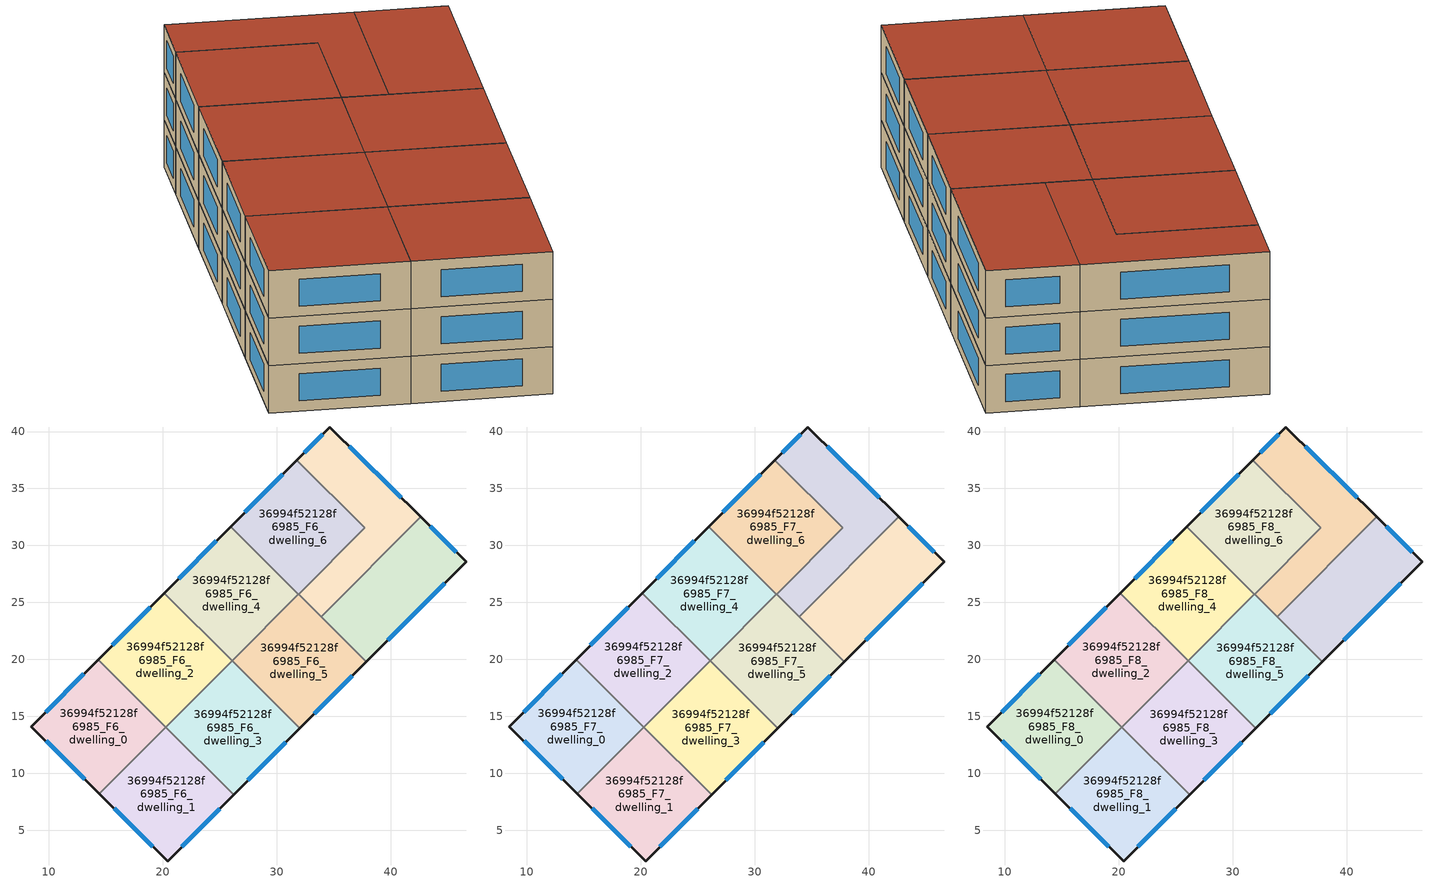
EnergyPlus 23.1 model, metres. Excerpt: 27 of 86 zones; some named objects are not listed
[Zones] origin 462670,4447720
36994f52128f6985_F6_dwelling_0
 floor to 36994f52128f6985_F5_dwelling_0 (EU_floor_Construction): 20.26,14.06 14.44,8.22 8.47,14.11 14.32,19.97 z18
 wall outside (EU_wall_Construction): 14.32,19.97 8.47,14.11 14.44,8.22 z18:21
 wall to 36994f52128f6985_F6_dwelling_1 (EU_wall_Construction): 14.44,8.22 20.26,14.06 z18:21
 wall to 36994f52128f6985_F6_dwelling_2 (EU_wall_Construction): 20.26,14.06 14.32,19.97 z18:21
 window (EU_Window_Construction): 9.75,12.85 13.16,9.48 / 13.07,18.72 9.73,15.36 z18.64:20.36
36994f52128f6985_F6_dwelling_1
 floor to 36994f52128f6985_F5_dwelling_1 (EU_floor_Construction): 26.22,8.12 20.42,2.3 14.44,8.22 20.26,14.06 z18
 wall outside (EU_wall_Construction): 14.44,8.22 20.42,2.3 26.22,8.12 z18:21
 wall to 36994f52128f6985_F6_dwelling_3 (EU_wall_Construction): 26.22,8.12 20.27,14.05 z18:21
 wall to 36994f52128f6985_F6_dwelling_2 (EU_wall_Construction): 20.27,14.05 20.26,14.06 z18:21
 window (EU_Window_Construction): 15.72,6.95 19.14,3.57 / 21.66,3.55 24.98,6.87 z18.64:20.36
36994f52128f6985_F6_dwelling_2
 floor to 36994f52128f6985_F5_dwelling_2 (EU_floor_Construction): 26.09,19.89 20.27,14.05 14.32,19.97 20.14,25.82 z18
 wall outside (EU_wall_Construction): 20.14,25.82 14.32,19.97 z18:21
 wall to 36994f52128f6985_F6_dwelling_4 (EU_wall_Construction): 26.09,19.89 20.14,25.82 z18:21
 wall to 36994f52128f6985_F6_dwelling_3 (EU_wall_Construction): 20.27,14.05 26.09,19.89 z18:21
 window (EU_Window_Construction): 18.89,24.56 15.57,21.23 z18.64:20.36
36994f52128f6985_F6_dwelling_3
 floor to 36994f52128f6985_F5_dwelling_3 (EU_floor_Construction): 32.04,13.96 26.22,8.12 20.27,14.05 26.09,19.89 z18
 wall outside (EU_wall_Construction): 26.22,8.12 32.04,13.96 z18:21
 wall to 36994f52128f6985_F6_dwelling_5 (EU_wall_Construction): 32.04,13.96 26.09,19.89 z18:21
 window (EU_Window_Construction): 27.46,9.37 30.79,12.71 z18.64:20.36
36994f52128f6985_F6_dwelling_4
 floor to 36994f52128f6985_F5_dwelling_4 (EU_floor_Construction): 31.91,25.73 26.09,19.89 20.14,25.82 25.96,31.66 z18
 wall outside (EU_wall_Construction): 25.96,31.66 20.14,25.82 z18:21
 wall to 36994f52128f6985_F6_dwelling_5 (EU_wall_Construction): 26.09,19.89 31.91,25.73 z18:21
 wall to 36994f52128f6985_F6_dwelling_6 (EU_wall_Construction): 31.91,25.73 25.96,31.66 z18:21
 window (EU_Window_Construction): 24.71,30.41 21.39,27.07 z18.64:20.36
36994f52128f6985_F6_dwelling_5
 floor to 36994f52128f6985_F5_dwelling_5 (EU_floor_Construction): 37.86,19.8 32.04,13.96 26.09,19.89 31.91,25.73 z18
 wall outside (EU_wall_Construction): 32.04,13.96 37.86,19.8 z18:21
 wall to 36994f52128f6985_F6_dwelling_8 (EU_wall_Construction): 37.86,19.8 33.9,23.74 z18:21
 wall to 36994f52128f6985_F6_dwelling_7 (EU_wall_Construction): 33.9,23.75 31.91,25.73 z18:21
 window (EU_Window_Construction): 33.29,15.21 36.61,18.55 z18.64:20.36
36994f52128f6985_F6_dwelling_6
 floor to 36994f52128f6985_F5_dwelling_6 (EU_floor_Construction): 37.73,31.57 31.91,25.73 25.96,31.66 31.78,37.5 z18
 wall outside (EU_wall_Construction): 31.78,37.5 25.96,31.66 z18:21
 wall to 36994f52128f6985_F6_dwelling_7 (EU_wall_Construction): 31.91,25.73 37.73,31.57 31.78,37.5 z18:21
 window (EU_Window_Construction): 30.53,36.25 27.21,32.91 z18.64:20.36
36994f52128f6985_F6_dwelling_7
 floor to 36994f52128f6985_F5_dwelling_7 (EU_floor_Construction): 42.64,32.51 33.9,23.75 31.91,25.73 37.73,31.57 31.78,37.5 34.66,40.39 z18
 wall outside (EU_wall_Construction): 42.64,32.51 34.66,40.39 31.78,37.5 z18:21
 wall to 36994f52128f6985_F6_dwelling_8 (EU_wall_Construction): 33.9,23.75 42.64,32.51 z18:21
 window (EU_Window_Construction): 34.05,39.77 32.4,38.12 / 40.93,34.2 36.37,38.71 z18.64:20.36
36994f52128f6985_F6_dwelling_8
 floor to 36994f52128f6985_F5_dwelling_8 (EU_floor_Construction): 46.61,28.58 37.86,19.8 33.9,23.75 42.64,32.51 z18
 wall outside (EU_wall_Construction): 37.86,19.8 46.61,28.58 42.64,32.51 z18:21
 window (EU_Window_Construction): 45.76,29.42 43.49,31.67 / 39.73,21.68 44.74,26.7 z18.64:20.36
36994f52128f6985_F7_dwelling_0
 floor to 36994f52128f6985_F6_dwelling_0 (EU_floor_Construction): 20.26,14.06 14.44,8.22 8.47,14.11 14.32,19.97 z21
 wall outside (EU_wall_Construction): 14.32,19.97 8.47,14.11 14.44,8.22 z21:24
 wall to 36994f52128f6985_F7_dwelling_1 (EU_wall_Construction): 14.44,8.22 20.26,14.06 z21:24
 wall to 36994f52128f6985_F7_dwelling_2 (EU_wall_Construction): 20.26,14.06 14.32,19.97 z21:24
 window (EU_Window_Construction): 9.75,12.85 13.16,9.48 / 13.07,18.72 9.73,15.36 z21.64:23.36
36994f52128f6985_F7_dwelling_1
 floor to 36994f52128f6985_F6_dwelling_1 (EU_floor_Construction): 26.22,8.12 20.42,2.3 14.44,8.22 20.26,14.06 z21
 wall outside (EU_wall_Construction): 14.44,8.22 20.42,2.3 26.22,8.12 z21:24
 wall to 36994f52128f6985_F7_dwelling_3 (EU_wall_Construction): 26.22,8.12 20.27,14.05 z21:24
 wall to 36994f52128f6985_F7_dwelling_2 (EU_wall_Construction): 20.27,14.05 20.26,14.06 z21:24
 window (EU_Window_Construction): 15.72,6.95 19.14,3.57 / 21.66,3.55 24.98,6.87 z21.64:23.36
36994f52128f6985_F7_dwelling_2
 floor to 36994f52128f6985_F6_dwelling_2 (EU_floor_Construction): 26.09,19.89 20.27,14.05 14.32,19.97 20.14,25.82 z21
 wall outside (EU_wall_Construction): 20.14,25.82 14.32,19.97 z21:24
 wall to 36994f52128f6985_F7_dwelling_4 (EU_wall_Construction): 26.09,19.89 20.14,25.82 z21:24
 wall to 36994f52128f6985_F7_dwelling_3 (EU_wall_Construction): 20.27,14.05 26.09,19.89 z21:24
 window (EU_Window_Construction): 18.89,24.56 15.57,21.23 z21.64:23.36
36994f52128f6985_F7_dwelling_3
 floor to 36994f52128f6985_F6_dwelling_3 (EU_floor_Construction): 32.04,13.96 26.22,8.12 20.27,14.05 26.09,19.89 z21
 wall outside (EU_wall_Construction): 26.22,8.12 32.04,13.96 z21:24
 wall to 36994f52128f6985_F7_dwelling_5 (EU_wall_Construction): 32.04,13.96 26.09,19.89 z21:24
 window (EU_Window_Construction): 27.46,9.37 30.79,12.71 z21.64:23.36
36994f52128f6985_F7_dwelling_4
 floor to 36994f52128f6985_F6_dwelling_4 (EU_floor_Construction): 31.91,25.73 26.09,19.89 20.14,25.82 25.96,31.66 z21
 wall outside (EU_wall_Construction): 25.96,31.66 20.14,25.82 z21:24
 wall to 36994f52128f6985_F7_dwelling_5 (EU_wall_Construction): 26.09,19.89 31.91,25.73 z21:24
 wall to 36994f52128f6985_F7_dwelling_6 (EU_wall_Construction): 31.91,25.73 25.96,31.66 z21:24
 window (EU_Window_Construction): 24.71,30.41 21.39,27.07 z21.64:23.36
36994f52128f6985_F7_dwelling_5
 floor to 36994f52128f6985_F6_dwelling_5 (EU_floor_Construction): 37.86,19.8 32.04,13.96 26.09,19.89 31.91,25.73 z21
 wall outside (EU_wall_Construction): 32.04,13.96 37.86,19.8 z21:24
 wall to 36994f52128f6985_F7_dwelling_8 (EU_wall_Construction): 37.86,19.8 33.9,23.74 z21:24
 wall to 36994f52128f6985_F7_dwelling_7 (EU_wall_Construction): 33.9,23.75 31.91,25.73 z21:24
 window (EU_Window_Construction): 33.29,15.21 36.61,18.55 z21.64:23.36
36994f52128f6985_F7_dwelling_6
 floor to 36994f52128f6985_F6_dwelling_6 (EU_floor_Construction): 37.73,31.57 31.91,25.73 25.96,31.66 31.78,37.5 z21
 wall outside (EU_wall_Construction): 31.78,37.5 25.96,31.66 z21:24
 wall to 36994f52128f6985_F7_dwelling_7 (EU_wall_Construction): 31.91,25.73 37.73,31.57 31.78,37.5 z21:24
 window (EU_Window_Construction): 30.53,36.25 27.21,32.91 z21.64:23.36
36994f52128f6985_F7_dwelling_7
 floor to 36994f52128f6985_F6_dwelling_7 (EU_floor_Construction): 42.64,32.51 33.9,23.75 31.91,25.73 37.73,31.57 31.78,37.5 34.66,40.39 z21
 wall outside (EU_wall_Construction): 42.64,32.51 34.66,40.39 31.78,37.5 z21:24
 wall to 36994f52128f6985_F7_dwelling_8 (EU_wall_Construction): 33.9,23.75 42.64,32.51 z21:24
 window (EU_Window_Construction): 34.05,39.77 32.4,38.12 / 40.93,34.2 36.37,38.71 z21.64:23.36
36994f52128f6985_F7_dwelling_8
 floor to 36994f52128f6985_F6_dwelling_8 (EU_floor_Construction): 46.61,28.58 37.86,19.8 33.9,23.75 42.64,32.51 z21
 wall outside (EU_wall_Construction): 37.86,19.8 46.61,28.58 42.64,32.51 z21:24
 window (EU_Window_Construction): 45.76,29.42 43.49,31.67 / 39.73,21.68 44.74,26.7 z21.64:23.36
36994f52128f6985_F8_dwelling_0
 floor to 36994f52128f6985_F7_dwelling_0 (EU_floor_Construction): 20.26,14.06 14.44,8.22 8.47,14.11 14.32,19.97 z24
 wall outside (EU_wall_Construction): 14.32,19.97 8.47,14.11 14.44,8.22 z24:27
 wall to 36994f52128f6985_F8_dwelling_1 (EU_wall_Construction): 14.44,8.22 20.26,14.06 z24:27
 wall to 36994f52128f6985_F8_dwelling_2 (EU_wall_Construction): 20.26,14.06 14.32,19.97 z24:27
 window (EU_Window_Construction): 9.75,12.85 13.16,9.48 / 13.07,18.72 9.73,15.36 z24.64:26.36
 roof outside (EU_roof_Construction): 14.44,8.22 20.26,14.06 14.32,19.97 8.47,14.11 z27
36994f52128f6985_F8_dwelling_1
 floor to 36994f52128f6985_F7_dwelling_1 (EU_floor_Construction): 26.22,8.12 20.42,2.3 14.44,8.22 20.26,14.06 z24
 wall outside (EU_wall_Construction): 14.44,8.22 20.42,2.3 26.22,8.12 z24:27
 wall to 36994f52128f6985_F8_dwelling_3 (EU_wall_Construction): 26.22,8.12 20.27,14.05 z24:27
 wall to 36994f52128f6985_F8_dwelling_2 (EU_wall_Construction): 20.27,14.05 20.26,14.06 z24:27
 window (EU_Window_Construction): 15.72,6.95 19.14,3.57 / 21.66,3.55 24.98,6.87 z24.64:26.36
 roof outside (EU_roof_Construction): 20.42,2.3 26.22,8.12 20.26,14.06 14.44,8.22 z27
36994f52128f6985_F8_dwelling_2
 floor to 36994f52128f6985_F7_dwelling_2 (EU_floor_Construction): 26.09,19.89 20.27,14.05 14.32,19.97 20.14,25.82 z24
 wall outside (EU_wall_Construction): 20.14,25.82 14.32,19.97 z24:27
 wall to 36994f52128f6985_F8_dwelling_4 (EU_wall_Construction): 26.09,19.89 20.14,25.82 z24:27
 wall to 36994f52128f6985_F8_dwelling_3 (EU_wall_Construction): 20.27,14.05 26.09,19.89 z24:27
 window (EU_Window_Construction): 18.89,24.56 15.57,21.23 z24.64:26.36
 roof outside (EU_roof_Construction): 20.27,14.05 26.09,19.89 20.14,25.82 14.32,19.97 z27
36994f52128f6985_F8_dwelling_3
 floor to 36994f52128f6985_F7_dwelling_3 (EU_floor_Construction): 32.04,13.96 26.22,8.12 20.27,14.05 26.09,19.89 z24
 wall outside (EU_wall_Construction): 26.22,8.12 32.04,13.96 z24:27
 wall to 36994f52128f6985_F8_dwelling_5 (EU_wall_Construction): 32.04,13.96 26.09,19.89 z24:27
 window (EU_Window_Construction): 27.46,9.37 30.79,12.71 z24.64:26.36
 roof outside (EU_roof_Construction): 26.22,8.12 32.04,13.96 26.09,19.89 20.27,14.05 z27
36994f52128f6985_F8_dwelling_4
 floor to 36994f52128f6985_F7_dwelling_4 (EU_floor_Construction): 31.91,25.73 26.09,19.89 20.14,25.82 25.96,31.66 z24
 wall outside (EU_wall_Construction): 25.96,31.66 20.14,25.82 z24:27
 wall to 36994f52128f6985_F8_dwelling_5 (EU_wall_Construction): 26.09,19.89 31.91,25.73 z24:27
 wall to 36994f52128f6985_F8_dwelling_6 (EU_wall_Construction): 31.91,25.73 25.96,31.66 z24:27
 window (EU_Window_Construction): 24.71,30.41 21.39,27.07 z24.64:26.36
 roof outside (EU_roof_Construction): 26.09,19.89 31.91,25.73 25.96,31.66 20.14,25.82 z27
36994f52128f6985_F8_dwelling_5
 floor to 36994f52128f6985_F7_dwelling_5 (EU_floor_Construction): 37.86,19.8 32.04,13.96 26.09,19.89 31.91,25.73 z24
 wall outside (EU_wall_Construction): 32.04,13.96 37.86,19.8 z24:27
 wall to 36994f52128f6985_F8_dwelling_8 (EU_wall_Construction): 37.86,19.8 33.9,23.74 z24:27
 wall to 36994f52128f6985_F8_dwelling_7 (EU_wall_Construction): 33.9,23.75 31.91,25.73 z24:27
 window (EU_Window_Construction): 33.29,15.21 36.61,18.55 z24.64:26.36
 roof outside (EU_roof_Construction): 32.04,13.96 37.86,19.8 31.91,25.73 26.09,19.89 z27
36994f52128f6985_F8_dwelling_6
 floor to 36994f52128f6985_F7_dwelling_6 (EU_floor_Construction): 37.73,31.57 31.91,25.73 25.96,31.66 31.78,37.5 z24
 wall outside (EU_wall_Construction): 31.78,37.5 25.96,31.66 z24:27
 wall to 36994f52128f6985_F8_dwelling_7 (EU_wall_Construction): 31.91,25.73 37.73,31.57 31.78,37.5 z24:27
 window (EU_Window_Construction): 30.53,36.25 27.21,32.91 z24.64:26.36
 roof outside (EU_roof_Construction): 31.91,25.73 37.73,31.57 31.78,37.5 25.96,31.66 z27
36994f52128f6985_F8_dwelling_7
 floor to 36994f52128f6985_F7_dwelling_7 (EU_floor_Construction): 42.64,32.51 33.9,23.75 31.91,25.73 37.73,31.57 31.78,37.5 34.66,40.39 z24
 wall outside (EU_wall_Construction): 42.64,32.51 34.66,40.39 31.78,37.5 z24:27
 wall to 36994f52128f6985_F8_dwelling_8 (EU_wall_Construction): 33.9,23.75 42.64,32.51 z24:27
 window (EU_Window_Construction): 34.05,39.77 32.4,38.12 / 40.93,34.2 36.37,38.71 z24.64:26.36
 roof outside (EU_roof_Construction): 33.9,23.75 42.64,32.51 34.66,40.39 31.78,37.5 37.73,31.57 31.91,25.73 z27
36994f52128f6985_F8_dwelling_8
 floor to 36994f52128f6985_F7_dwelling_8 (EU_floor_Construction): 46.61,28.58 37.86,19.8 33.9,23.75 42.64,32.51 z24
 wall outside (EU_wall_Construction): 37.86,19.8 46.61,28.58 42.64,32.51 z24:27
 window (EU_Window_Construction): 45.76,29.42 43.49,31.67 / 39.73,21.68 44.74,26.7 z24.64:26.36
 roof outside (EU_roof_Construction): 37.86,19.8 46.61,28.58 42.64,32.51 33.9,23.75 z27
[Building]
EU S2 Campaign: North Axis=0; Terrain=City; Solar Distribution=FullExterior
[Site:Location]
Yerevan-Zvartnots.Intl.AP: Latitude=40.15; Longitude=44.383; Time Zone=4; Elevation=854
[SizingPeriod:WeatherFileDays]
AnnualSizingPeriod: Begin Month=1; Begin Day of Month=1; End Month=12; End Day of Month=31; Day of Week for Start Day=Monday; Use Weather File Daylight Saving Period=No; Use Weather File Rain and Snow Indicators=No
[MATERIAL]
EU_InternalMass_Material: Roughness=MediumRough; Thickness=0.1; Conductivity=1; Density=1800; Specific Heat=900; Thermal Absorptance=0.9; Solar Absorptance=0.7; Visible Absorptance=0.7
[MATERIAL:NOMASS] Roughness=MediumRough; Thermal Absorptance=0.9; Solar Absorptance=0.7; Visible Absorptance=0.7
Name | Thermal Resistance
EU_wall_NoMass | 1.05043
EU_roof_NoMass | 1.45357
EU_floor_NoMass | 0.478065
[WINDOWMATERIAL:SIMPLEGLAZINGSYSTEM]
EU_Window_SimpleGlazing: UFactor=2.5566; Solar Heat Gain Coefficient=0.75; Visible Transmittance=0.75
[CONSTRUCTION]
EU_wall_Construction: EU_wall_NoMass
EU_roof_Construction: EU_roof_NoMass
EU_floor_Construction: EU_floor_NoMass
EU_Window_Construction: EU_Window_SimpleGlazing
EU_InternalMass_Construction: EU_InternalMass_Material
[ZONE] Type=1; Multiplier=1; Ceiling Height=autocalculate; Floor Area=autocalculate; Part of Total Floor Area=Yes
Name | Volume
36994f52128f6985_F6_dwelling_0; 36994f52128f6985_F7_dwelling_0; 36994f52128f6985_F8_dwelling_0 | 207.738
36994f52128f6985_F6_dwelling_1; 36994f52128f6985_F7_dwelling_1; 36994f52128f6985_F8_dwelling_1 | 207.74
36994f52128f6985_F6_dwelling_2; 36994f52128f6985_F7_dwelling_2; 36994f52128f6985_F8_dwelling_2 | 207.765
36994f52128f6985_F6_dwelling_3; 36994f52128f6985_F7_dwelling_3; 36994f52128f6985_F8_dwelling_3 | 207.73
36994f52128f6985_F6_dwelling_4; 36994f52128f6985_F7_dwelling_4; 36994f52128f6985_F8_dwelling_4; 36994f52128f6985_F6_dwelling_5; 36994f52128f6985_F7_dwelling_5; 36994f52128f6985_F8_dwelling_5; 36994f52128f6985_F6_dwelling_8; 36994f52128f6985_F7_dwelling_8; 36994f52128f6985_F8_dwelling_8 | 207.747
36994f52128f6985_F6_dwelling_6; 36994f52128f6985_F7_dwelling_6; 36994f52128f6985_F8_dwelling_6 | 207.764
36994f52128f6985_F6_dwelling_7; 36994f52128f6985_F7_dwelling_7; 36994f52128f6985_F8_dwelling_7 | 207.763
[INTERNALMASS] Construction=EU_InternalMass_Construction
Name | Zone or ZoneList | Surface Area
36994f52128f6985_F6_dwelling_0_EU_InternalMass | 36994f52128f6985_F6_dwelling_0 | 69.2459
36994f52128f6985_F6_dwelling_1_EU_InternalMass | 36994f52128f6985_F6_dwelling_1 | 69.2449
36994f52128f6985_F6_dwelling_2_EU_InternalMass | 36994f52128f6985_F6_dwelling_2 | 69.255
36994f52128f6985_F6_dwelling_3_EU_InternalMass | 36994f52128f6985_F6_dwelling_3 | 69.2433
36994f52128f6985_F6_dwelling_4_EU_InternalMass | 36994f52128f6985_F6_dwelling_4 | 69.2461
36994f52128f6985_F6_dwelling_5_EU_InternalMass | 36994f52128f6985_F6_dwelling_5 | 69.249
36994f52128f6985_F6_dwelling_6_EU_InternalMass | 36994f52128f6985_F6_dwelling_6 | 69.2533
36994f52128f6985_F6_dwelling_7_EU_InternalMass | 36994f52128f6985_F6_dwelling_7 | 69.2545
36994f52128f6985_F6_dwelling_8_EU_InternalMass | 36994f52128f6985_F6_dwelling_8 | 69.2489
36994f52128f6985_F7_dwelling_0_EU_InternalMass | 36994f52128f6985_F7_dwelling_0 | 69.2459
36994f52128f6985_F7_dwelling_1_EU_InternalMass | 36994f52128f6985_F7_dwelling_1 | 69.2449
36994f52128f6985_F7_dwelling_2_EU_InternalMass | 36994f52128f6985_F7_dwelling_2 | 69.255
36994f52128f6985_F7_dwelling_3_EU_InternalMass | 36994f52128f6985_F7_dwelling_3 | 69.2433
36994f52128f6985_F7_dwelling_4_EU_InternalMass | 36994f52128f6985_F7_dwelling_4 | 69.2461
36994f52128f6985_F7_dwelling_5_EU_InternalMass | 36994f52128f6985_F7_dwelling_5 | 69.249
36994f52128f6985_F7_dwelling_6_EU_InternalMass | 36994f52128f6985_F7_dwelling_6 | 69.2533
36994f52128f6985_F7_dwelling_7_EU_InternalMass | 36994f52128f6985_F7_dwelling_7 | 69.2545
36994f52128f6985_F7_dwelling_8_EU_InternalMass | 36994f52128f6985_F7_dwelling_8 | 69.2489
36994f52128f6985_F8_dwelling_0_EU_InternalMass | 36994f52128f6985_F8_dwelling_0 | 69.2459
36994f52128f6985_F8_dwelling_1_EU_InternalMass | 36994f52128f6985_F8_dwelling_1 | 69.2449
36994f52128f6985_F8_dwelling_2_EU_InternalMass | 36994f52128f6985_F8_dwelling_2 | 69.255
36994f52128f6985_F8_dwelling_3_EU_InternalMass | 36994f52128f6985_F8_dwelling_3 | 69.2433
36994f52128f6985_F8_dwelling_4_EU_InternalMass | 36994f52128f6985_F8_dwelling_4 | 69.2461
36994f52128f6985_F8_dwelling_5_EU_InternalMass | 36994f52128f6985_F8_dwelling_5 | 69.249
36994f52128f6985_F8_dwelling_6_EU_InternalMass | 36994f52128f6985_F8_dwelling_6 | 69.2533
36994f52128f6985_F8_dwelling_7_EU_InternalMass | 36994f52128f6985_F8_dwelling_7 | 69.2545
36994f52128f6985_F8_dwelling_8_EU_InternalMass | 36994f52128f6985_F8_dwelling_8 | 69.2489
[OTHEREQUIPMENT] Fuel Type=Electricity; Design Level Calculation Method=Watts/Area; Power per Zone Floor Area=1; Fraction Latent=0; Fraction Radiant=0; Fraction Lost=0; Carbon Dioxide Generation Rate=0; EndUse Subcategory=EU_Step8_InternalGains
Name | Zone or ZoneList or Space or SpaceList | Schedule
EU_Step8_InternalGain_36994f52128f6985_F6_dwelling_0_f000 | 36994f52128f6985_F6_dwelling_0 | EU_Step8_GainSchedule_36994f52128f6985_F6_dwelling_0_f000
EU_Step8_InternalGain_36994f52128f6985_F6_dwelling_1_f000 | 36994f52128f6985_F6_dwelling_1 | EU_Step8_GainSchedule_36994f52128f6985_F6_dwelling_1_f000
EU_Step8_InternalGain_36994f52128f6985_F6_dwelling_2_f000 | 36994f52128f6985_F6_dwelling_2 | EU_Step8_GainSchedule_36994f52128f6985_F6_dwelling_2_f000
EU_Step8_InternalGain_36994f52128f6985_F6_dwelling_3_f000 | 36994f52128f6985_F6_dwelling_3 | EU_Step8_GainSchedule_36994f52128f6985_F6_dwelling_3_f000
EU_Step8_InternalGain_36994f52128f6985_F6_dwelling_4_f000 | 36994f52128f6985_F6_dwelling_4 | EU_Step8_GainSchedule_36994f52128f6985_F6_dwelling_4_f000
EU_Step8_InternalGain_36994f52128f6985_F6_dwelling_5_f000 | 36994f52128f6985_F6_dwelling_5 | EU_Step8_GainSchedule_36994f52128f6985_F6_dwelling_5_f000
EU_Step8_InternalGain_36994f52128f6985_F6_dwelling_6_f000 | 36994f52128f6985_F6_dwelling_6 | EU_Step8_GainSchedule_36994f52128f6985_F6_dwelling_6_f000
EU_Step8_InternalGain_36994f52128f6985_F6_dwelling_7_f000 | 36994f52128f6985_F6_dwelling_7 | EU_Step8_GainSchedule_36994f52128f6985_F6_dwelling_7_f000
EU_Step8_InternalGain_36994f52128f6985_F6_dwelling_8_f000 | 36994f52128f6985_F6_dwelling_8 | EU_Step8_GainSchedule_36994f52128f6985_F6_dwelling_8_f000
EU_Step8_InternalGain_36994f52128f6985_F7_dwelling_0_f000 | 36994f52128f6985_F7_dwelling_0 | EU_Step8_GainSchedule_36994f52128f6985_F7_dwelling_0_f000
EU_Step8_InternalGain_36994f52128f6985_F7_dwelling_1_f000 | 36994f52128f6985_F7_dwelling_1 | EU_Step8_GainSchedule_36994f52128f6985_F7_dwelling_1_f000
EU_Step8_InternalGain_36994f52128f6985_F7_dwelling_2_f000 | 36994f52128f6985_F7_dwelling_2 | EU_Step8_GainSchedule_36994f52128f6985_F7_dwelling_2_f000
EU_Step8_InternalGain_36994f52128f6985_F7_dwelling_3_f000 | 36994f52128f6985_F7_dwelling_3 | EU_Step8_GainSchedule_36994f52128f6985_F7_dwelling_3_f000
EU_Step8_InternalGain_36994f52128f6985_F7_dwelling_4_f000 | 36994f52128f6985_F7_dwelling_4 | EU_Step8_GainSchedule_36994f52128f6985_F7_dwelling_4_f000
EU_Step8_InternalGain_36994f52128f6985_F7_dwelling_5_f000 | 36994f52128f6985_F7_dwelling_5 | EU_Step8_GainSchedule_36994f52128f6985_F7_dwelling_5_f000
EU_Step8_InternalGain_36994f52128f6985_F7_dwelling_6_f000 | 36994f52128f6985_F7_dwelling_6 | EU_Step8_GainSchedule_36994f52128f6985_F7_dwelling_6_f000
EU_Step8_InternalGain_36994f52128f6985_F7_dwelling_7_f000 | 36994f52128f6985_F7_dwelling_7 | EU_Step8_GainSchedule_36994f52128f6985_F7_dwelling_7_f000
EU_Step8_InternalGain_36994f52128f6985_F7_dwelling_8_f000 | 36994f52128f6985_F7_dwelling_8 | EU_Step8_GainSchedule_36994f52128f6985_F7_dwelling_8_f000
EU_Step8_InternalGain_36994f52128f6985_F8_dwelling_0_f000 | 36994f52128f6985_F8_dwelling_0 | EU_Step8_GainSchedule_36994f52128f6985_F8_dwelling_0_f000
EU_Step8_InternalGain_36994f52128f6985_F8_dwelling_1_f000 | 36994f52128f6985_F8_dwelling_1 | EU_Step8_GainSchedule_36994f52128f6985_F8_dwelling_1_f000
EU_Step8_InternalGain_36994f52128f6985_F8_dwelling_2_f000 | 36994f52128f6985_F8_dwelling_2 | EU_Step8_GainSchedule_36994f52128f6985_F8_dwelling_2_f000
EU_Step8_InternalGain_36994f52128f6985_F8_dwelling_3_f000 | 36994f52128f6985_F8_dwelling_3 | EU_Step8_GainSchedule_36994f52128f6985_F8_dwelling_3_f000
EU_Step8_InternalGain_36994f52128f6985_F8_dwelling_4_f000 | 36994f52128f6985_F8_dwelling_4 | EU_Step8_GainSchedule_36994f52128f6985_F8_dwelling_4_f000
EU_Step8_InternalGain_36994f52128f6985_F8_dwelling_5_f000 | 36994f52128f6985_F8_dwelling_5 | EU_Step8_GainSchedule_36994f52128f6985_F8_dwelling_5_f000
EU_Step8_InternalGain_36994f52128f6985_F8_dwelling_6_f000 | 36994f52128f6985_F8_dwelling_6 | EU_Step8_GainSchedule_36994f52128f6985_F8_dwelling_6_f000
EU_Step8_InternalGain_36994f52128f6985_F8_dwelling_7_f000 | 36994f52128f6985_F8_dwelling_7 | EU_Step8_GainSchedule_36994f52128f6985_F8_dwelling_7_f000
EU_Step8_InternalGain_36994f52128f6985_F8_dwelling_8_f000 | 36994f52128f6985_F8_dwelling_8 | EU_Step8_GainSchedule_36994f52128f6985_F8_dwelling_8_f000
[ZONEVENTILATION:DESIGNFLOWRATE] Schedule=EU_AlwaysOn; Design Flow Rate Calculation Method=AirChanges/Hour; Air Changes per Hour=0.557805; Ventilation Type=Natural; Fan Pressure Rise=0; Fan Total Efficiency=1; Constant Term Coefficient=1; Temperature Term Coefficient=0; Velocity Term Coefficient=0; Velocity Squared Term Coefficient=0; Minimum Indoor Temperature=-100; Maximum Indoor Temperature=100; Delta Temperature=-100; Minimum Outdoor Temperature=-100; Maximum Outdoor Temperature=100; Maximum Wind Speed=40
Name | Zone or ZoneList or Space or SpaceList
EU_ConstantAir_36994f52128f6985_F6_dwelling_0 | 36994f52128f6985_F6_dwelling_0
EU_ConstantAir_36994f52128f6985_F6_dwelling_1 | 36994f52128f6985_F6_dwelling_1
EU_ConstantAir_36994f52128f6985_F6_dwelling_2 | 36994f52128f6985_F6_dwelling_2
EU_ConstantAir_36994f52128f6985_F6_dwelling_3 | 36994f52128f6985_F6_dwelling_3
EU_ConstantAir_36994f52128f6985_F6_dwelling_4 | 36994f52128f6985_F6_dwelling_4
EU_ConstantAir_36994f52128f6985_F6_dwelling_5 | 36994f52128f6985_F6_dwelling_5
EU_ConstantAir_36994f52128f6985_F6_dwelling_6 | 36994f52128f6985_F6_dwelling_6
EU_ConstantAir_36994f52128f6985_F6_dwelling_7 | 36994f52128f6985_F6_dwelling_7
EU_ConstantAir_36994f52128f6985_F6_dwelling_8 | 36994f52128f6985_F6_dwelling_8
EU_ConstantAir_36994f52128f6985_F7_dwelling_0 | 36994f52128f6985_F7_dwelling_0
EU_ConstantAir_36994f52128f6985_F7_dwelling_1 | 36994f52128f6985_F7_dwelling_1
EU_ConstantAir_36994f52128f6985_F7_dwelling_2 | 36994f52128f6985_F7_dwelling_2
EU_ConstantAir_36994f52128f6985_F7_dwelling_3 | 36994f52128f6985_F7_dwelling_3
EU_ConstantAir_36994f52128f6985_F7_dwelling_4 | 36994f52128f6985_F7_dwelling_4
EU_ConstantAir_36994f52128f6985_F7_dwelling_5 | 36994f52128f6985_F7_dwelling_5
EU_ConstantAir_36994f52128f6985_F7_dwelling_6 | 36994f52128f6985_F7_dwelling_6
EU_ConstantAir_36994f52128f6985_F7_dwelling_7 | 36994f52128f6985_F7_dwelling_7
EU_ConstantAir_36994f52128f6985_F7_dwelling_8 | 36994f52128f6985_F7_dwelling_8
EU_ConstantAir_36994f52128f6985_F8_dwelling_0 | 36994f52128f6985_F8_dwelling_0
EU_ConstantAir_36994f52128f6985_F8_dwelling_1 | 36994f52128f6985_F8_dwelling_1
EU_ConstantAir_36994f52128f6985_F8_dwelling_2 | 36994f52128f6985_F8_dwelling_2
EU_ConstantAir_36994f52128f6985_F8_dwelling_3 | 36994f52128f6985_F8_dwelling_3
EU_ConstantAir_36994f52128f6985_F8_dwelling_4 | 36994f52128f6985_F8_dwelling_4
EU_ConstantAir_36994f52128f6985_F8_dwelling_5 | 36994f52128f6985_F8_dwelling_5
EU_ConstantAir_36994f52128f6985_F8_dwelling_6 | 36994f52128f6985_F8_dwelling_6
EU_ConstantAir_36994f52128f6985_F8_dwelling_7 | 36994f52128f6985_F8_dwelling_7
EU_ConstantAir_36994f52128f6985_F8_dwelling_8 | 36994f52128f6985_F8_dwelling_8
[HVACTEMPLATE:ZONE:IDEALLOADSAIRSYSTEM] System Availability Schedule=EU_AlwaysOn; Maximum Heating Supply Air Temperature=50; Minimum Cooling Supply Air Temperature=13; Maximum Heating Supply Air Humidity Ratio=0.0156; Minimum Cooling Supply Air Humidity Ratio=0.0077; Heating Limit=NoLimit; Cooling Limit=NoLimit; Heating Availability Schedule=EU_AlwaysOn; Cooling Availability Schedule=EU_CoolingOff; Dehumidification Control Type=ConstantSensibleHeatRatio; Cooling Sensible Heat Ratio=0.7; Dehumidification Setpoint=60; Humidification Control Type=None; Humidification Setpoint=30; Outdoor Air Method=None; Outdoor Air Flow Rate per Person=0.00944; Outdoor Air Flow Rate per Zone Floor Area=0; Outdoor Air Flow Rate per Zone=0; Demand Controlled Ventilation Type=None; Outdoor Air Economizer Type=NoEconomizer; Heat Recovery Type=None; Sensible Heat Recovery Effectiveness=0.7; Latent Heat Recovery Effectiveness=0.65
Name | Template Thermostat
36994f52128f6985_F6_dwelling_0 | EU_HeatOnly_36994f52128f6985_F6_dwelling_0
36994f52128f6985_F6_dwelling_1 | EU_HeatOnly_36994f52128f6985_F6_dwelling_1
36994f52128f6985_F6_dwelling_2 | EU_HeatOnly_36994f52128f6985_F6_dwelling_2
36994f52128f6985_F6_dwelling_3 | EU_HeatOnly_36994f52128f6985_F6_dwelling_3
36994f52128f6985_F6_dwelling_4 | EU_HeatOnly_36994f52128f6985_F6_dwelling_4
36994f52128f6985_F6_dwelling_5 | EU_HeatOnly_36994f52128f6985_F6_dwelling_5
36994f52128f6985_F6_dwelling_6 | EU_HeatOnly_36994f52128f6985_F6_dwelling_6
36994f52128f6985_F6_dwelling_7 | EU_HeatOnly_36994f52128f6985_F6_dwelling_7
36994f52128f6985_F6_dwelling_8 | EU_HeatOnly_36994f52128f6985_F6_dwelling_8
36994f52128f6985_F7_dwelling_0 | EU_HeatOnly_36994f52128f6985_F7_dwelling_0
36994f52128f6985_F7_dwelling_1 | EU_HeatOnly_36994f52128f6985_F7_dwelling_1
36994f52128f6985_F7_dwelling_2 | EU_HeatOnly_36994f52128f6985_F7_dwelling_2
36994f52128f6985_F7_dwelling_3 | EU_HeatOnly_36994f52128f6985_F7_dwelling_3
36994f52128f6985_F7_dwelling_4 | EU_HeatOnly_36994f52128f6985_F7_dwelling_4
36994f52128f6985_F7_dwelling_5 | EU_HeatOnly_36994f52128f6985_F7_dwelling_5
36994f52128f6985_F7_dwelling_6 | EU_HeatOnly_36994f52128f6985_F7_dwelling_6
36994f52128f6985_F7_dwelling_7 | EU_HeatOnly_36994f52128f6985_F7_dwelling_7
36994f52128f6985_F7_dwelling_8 | EU_HeatOnly_36994f52128f6985_F7_dwelling_8
36994f52128f6985_F8_dwelling_0 | EU_HeatOnly_36994f52128f6985_F8_dwelling_0
36994f52128f6985_F8_dwelling_1 | EU_HeatOnly_36994f52128f6985_F8_dwelling_1
36994f52128f6985_F8_dwelling_2 | EU_HeatOnly_36994f52128f6985_F8_dwelling_2
36994f52128f6985_F8_dwelling_3 | EU_HeatOnly_36994f52128f6985_F8_dwelling_3
36994f52128f6985_F8_dwelling_4 | EU_HeatOnly_36994f52128f6985_F8_dwelling_4
36994f52128f6985_F8_dwelling_5 | EU_HeatOnly_36994f52128f6985_F8_dwelling_5
36994f52128f6985_F8_dwelling_6 | EU_HeatOnly_36994f52128f6985_F8_dwelling_6
36994f52128f6985_F8_dwelling_7 | EU_HeatOnly_36994f52128f6985_F8_dwelling_7
36994f52128f6985_F8_dwelling_8 | EU_HeatOnly_36994f52128f6985_F8_dwelling_8
[SIZING:ZONE] Zone Cooling Design Supply Air Temperature Input Method=SupplyAirTemperature; Zone Cooling Design Supply Air Temperature=13; Zone Heating Design Supply Air Temperature Input Method=SupplyAirTemperature; Zone Heating Design Supply Air Temperature=50; Zone Cooling Design Supply Air Humidity Ratio=0.008; Zone Heating Design Supply Air Humidity Ratio=0.008; Cooling Design Air Flow Method=DesignDay; Cooling Design Air Flow Rate=0; Cooling Minimum Air Flow per Zone Floor Area=0.000762; Cooling Minimum Air Flow=0; Cooling Minimum Air Flow Fraction=0.2; Heating Design Air Flow Method=DesignDay; Heating Design Air Flow Rate=0; Heating Maximum Air Flow per Zone Floor Area=0.002032; Heating Maximum Air Flow=0.141576; Heating Maximum Air Flow Fraction=0.3; Account for Dedicated Outdoor Air System=No; Dedicated Outdoor Air System Control Strategy=NeutralSupplyAir; Dedicated Outdoor Air Low Setpoint Temperature for Design=autosize; Dedicated Outdoor Air High Setpoint Temperature for Design=autosize; Zone Load Sizing Method=Sensible Load Only No Latent Load; Zone Latent Cooling Design Supply Air Humidity Ratio Input Method=HumidityRatioDifference; Zone Cooling Design Supply Air Humidity Ratio Difference=0.005; Zone Latent Heating Design Supply Air Humidity Ratio Input Method=HumidityRatioDifference; Zone Humidification Design Supply Air Humidity Ratio Difference=0.005
36994f52128f6985_F6_dwelling_0; 36994f52128f6985_F6_dwelling_1; 36994f52128f6985_F6_dwelling_2; 36994f52128f6985_F6_dwelling_3; 36994f52128f6985_F6_dwelling_4; 36994f52128f6985_F6_dwelling_5; 36994f52128f6985_F6_dwelling_6; 36994f52128f6985_F6_dwelling_7; 36994f52128f6985_F6_dwelling_8; 36994f52128f6985_F7_dwelling_0; 36994f52128f6985_F7_dwelling_1; 36994f52128f6985_F7_dwelling_2; 36994f52128f6985_F7_dwelling_3; 36994f52128f6985_F7_dwelling_4; 36994f52128f6985_F7_dwelling_5; 36994f52128f6985_F7_dwelling_6; 36994f52128f6985_F7_dwelling_7; 36994f52128f6985_F7_dwelling_8; 36994f52128f6985_F8_dwelling_0; 36994f52128f6985_F8_dwelling_1; 36994f52128f6985_F8_dwelling_2; 36994f52128f6985_F8_dwelling_3; 36994f52128f6985_F8_dwelling_4; 36994f52128f6985_F8_dwelling_5; 36994f52128f6985_F8_dwelling_6; 36994f52128f6985_F8_dwelling_7; 36994f52128f6985_F8_dwelling_8
[SCHEDULE:CONSTANT]
Name | Hourly Value
EU_AlwaysOn | 1
EU_CoolingOff | 0
[SCHEDULE:FILE] Column Number=1; Rows to Skip at Top=0; Number of Hours of Data=8760; Column Separator=Comma; Interpolate to Timestep=No; Minutes per Item=60; Adjust Schedule for Daylight Savings=Yes
Name | File
EU_Step8_GainSchedule_36994f52128f6985_F6_dwelling_0_f000 | ../../schedules/36994f52128f6985/36994f52128f6985_F6_dwelling_0_f000_gain.csv
EU_Step8_GainSchedule_36994f52128f6985_F6_dwelling_1_f000 | ../../schedules/36994f52128f6985/36994f52128f6985_F6_dwelling_1_f000_gain.csv
EU_Step8_GainSchedule_36994f52128f6985_F6_dwelling_2_f000 | ../../schedules/36994f52128f6985/36994f52128f6985_F6_dwelling_2_f000_gain.csv
EU_Step8_GainSchedule_36994f52128f6985_F6_dwelling_3_f000 | ../../schedules/36994f52128f6985/36994f52128f6985_F6_dwelling_3_f000_gain.csv
EU_Step8_GainSchedule_36994f52128f6985_F6_dwelling_4_f000 | ../../schedules/36994f52128f6985/36994f52128f6985_F6_dwelling_4_f000_gain.csv
EU_Step8_GainSchedule_36994f52128f6985_F6_dwelling_5_f000 | ../../schedules/36994f52128f6985/36994f52128f6985_F6_dwelling_5_f000_gain.csv
EU_Step8_GainSchedule_36994f52128f6985_F6_dwelling_6_f000 | ../../schedules/36994f52128f6985/36994f52128f6985_F6_dwelling_6_f000_gain.csv
EU_Step8_GainSchedule_36994f52128f6985_F6_dwelling_7_f000 | ../../schedules/36994f52128f6985/36994f52128f6985_F6_dwelling_7_f000_gain.csv
EU_Step8_GainSchedule_36994f52128f6985_F6_dwelling_8_f000 | ../../schedules/36994f52128f6985/36994f52128f6985_F6_dwelling_8_f000_gain.csv
EU_Step8_GainSchedule_36994f52128f6985_F7_dwelling_0_f000 | ../../schedules/36994f52128f6985/36994f52128f6985_F7_dwelling_0_f000_gain.csv
EU_Step8_GainSchedule_36994f52128f6985_F7_dwelling_1_f000 | ../../schedules/36994f52128f6985/36994f52128f6985_F7_dwelling_1_f000_gain.csv
EU_Step8_GainSchedule_36994f52128f6985_F7_dwelling_2_f000 | ../../schedules/36994f52128f6985/36994f52128f6985_F7_dwelling_2_f000_gain.csv
EU_Step8_GainSchedule_36994f52128f6985_F7_dwelling_3_f000 | ../../schedules/36994f52128f6985/36994f52128f6985_F7_dwelling_3_f000_gain.csv
EU_Step8_GainSchedule_36994f52128f6985_F7_dwelling_4_f000 | ../../schedules/36994f52128f6985/36994f52128f6985_F7_dwelling_4_f000_gain.csv
EU_Step8_GainSchedule_36994f52128f6985_F7_dwelling_5_f000 | ../../schedules/36994f52128f6985/36994f52128f6985_F7_dwelling_5_f000_gain.csv
EU_Step8_GainSchedule_36994f52128f6985_F7_dwelling_6_f000 | ../../schedules/36994f52128f6985/36994f52128f6985_F7_dwelling_6_f000_gain.csv
EU_Step8_GainSchedule_36994f52128f6985_F7_dwelling_7_f000 | ../../schedules/36994f52128f6985/36994f52128f6985_F7_dwelling_7_f000_gain.csv
EU_Step8_GainSchedule_36994f52128f6985_F7_dwelling_8_f000 | ../../schedules/36994f52128f6985/36994f52128f6985_F7_dwelling_8_f000_gain.csv
EU_Step8_GainSchedule_36994f52128f6985_F8_dwelling_0_f000 | ../../schedules/36994f52128f6985/36994f52128f6985_F8_dwelling_0_f000_gain.csv
EU_Step8_GainSchedule_36994f52128f6985_F8_dwelling_1_f000 | ../../schedules/36994f52128f6985/36994f52128f6985_F8_dwelling_1_f000_gain.csv
EU_Step8_GainSchedule_36994f52128f6985_F8_dwelling_2_f000 | ../../schedules/36994f52128f6985/36994f52128f6985_F8_dwelling_2_f000_gain.csv
EU_Step8_GainSchedule_36994f52128f6985_F8_dwelling_3_f000 | ../../schedules/36994f52128f6985/36994f52128f6985_F8_dwelling_3_f000_gain.csv
EU_Step8_GainSchedule_36994f52128f6985_F8_dwelling_4_f000 | ../../schedules/36994f52128f6985/36994f52128f6985_F8_dwelling_4_f000_gain.csv
EU_Step8_GainSchedule_36994f52128f6985_F8_dwelling_5_f000 | ../../schedules/36994f52128f6985/36994f52128f6985_F8_dwelling_5_f000_gain.csv
EU_Step8_GainSchedule_36994f52128f6985_F8_dwelling_6_f000 | ../../schedules/36994f52128f6985/36994f52128f6985_F8_dwelling_6_f000_gain.csv
EU_Step8_GainSchedule_36994f52128f6985_F8_dwelling_7_f000 | ../../schedules/36994f52128f6985/36994f52128f6985_F8_dwelling_7_f000_gain.csv
EU_Step8_GainSchedule_36994f52128f6985_F8_dwelling_8_f000 | ../../schedules/36994f52128f6985/36994f52128f6985_F8_dwelling_8_f000_gain.csv
